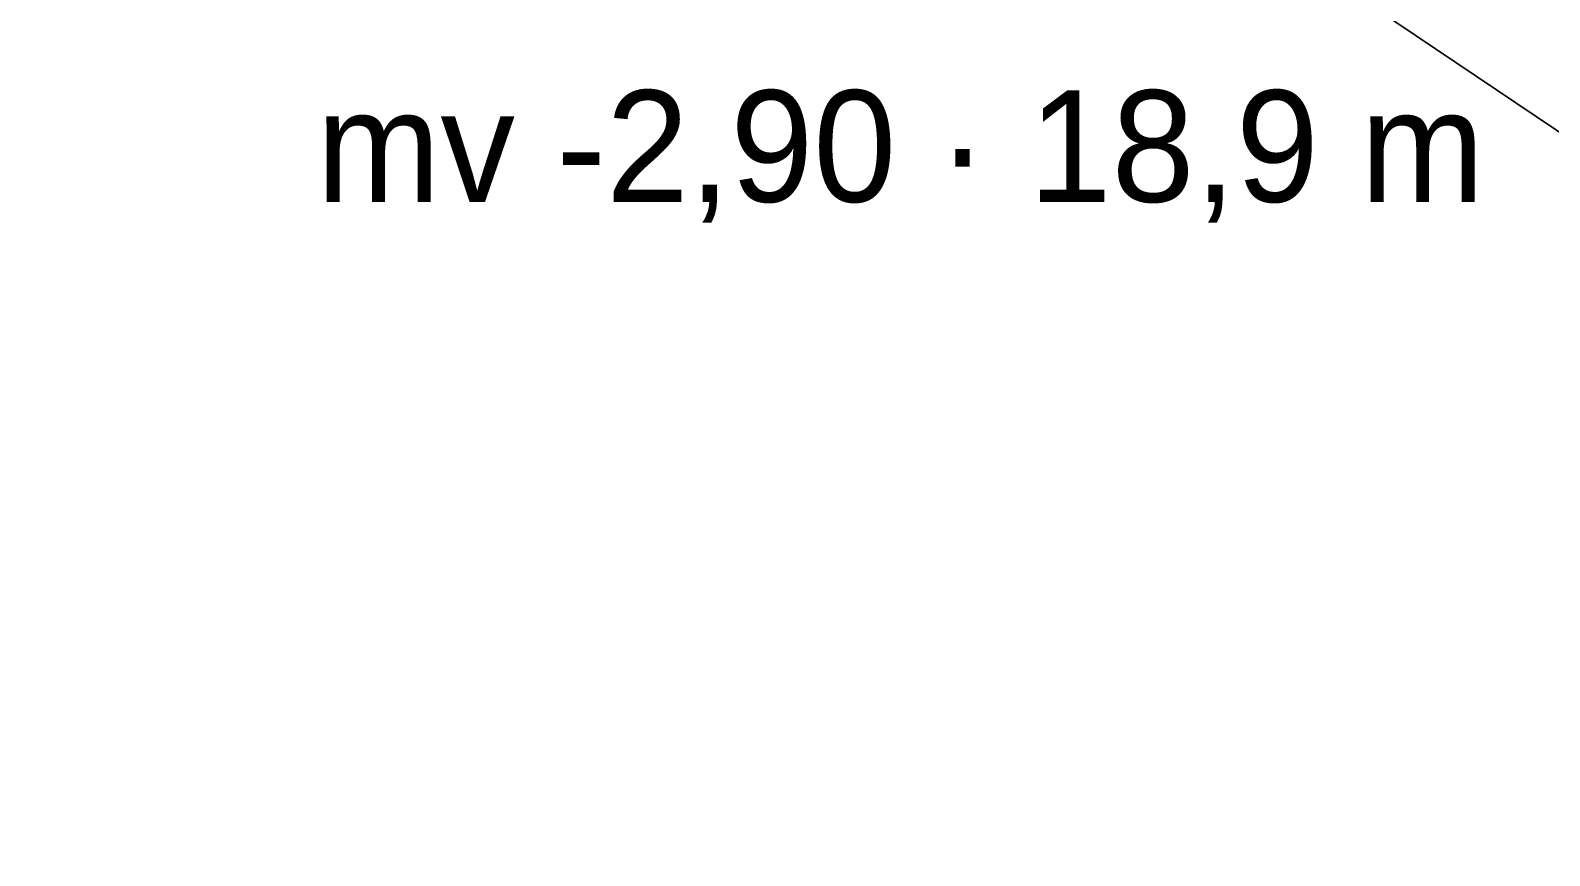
# Model space of a CAD drawing. Header units: metres. Extents: x 0 to 105485, y 0 to 425721.
# Drawn here: x 104666.23 to 104678.49, y 425214.56 to 425221.21 of the extents above; entities that cross this region are included whole.
import ezdxf
from ezdxf.enums import TextEntityAlignment as Align

# ---------------------------------------------------------------- set-up
doc = ezdxf.new("R2010")
doc.units = ezdxf.units.M
doc.header["$MEASUREMENT"] = 0
for name, color, linetype, lineweight in [('B-XX-GK-KADEMUUR-G', 150, 'Continuous', 18), ('B-XX-MO-ONDERZOEK_SONDERING-T', 90, 'Continuous', 18), ('B-XX-OG-WATER_HAVEN-G', 170, 'Continuous', 18)]:
    doc.layers.add(name, color=color, linetype=linetype, lineweight=lineweight)

msp = doc.modelspace()

# ---------------------------------------------------------------- linework, layer by layer
at = {"layer": 'B-XX-GK-KADEMUUR-G', "ltscale": 0.5}
msp.add_lwpolyline([(104656.653, 425237.635), (104645.067, 425225.027), (104633.832, 425212.744), (104630.988, 425209.689), (104630, 425208.595), (104630, 425207.895), (104655.534, 425235.724), (104669.156, 425226.719), (104683.563, 425217.04), (104694.868, 425209.36), (104693.117, 425204.476), (104685.019, 425181.946), (104684.636, 425182.153), (104673.214, 425150), (104682.312, 425150), (104686.323, 425173.241), (104687.603, 425180.661), (104686.578, 425181.02), (104695.148, 425204.934), (104695.964, 425207.146), (104696.101, 425207.506), (104697.258, 425210.559), (104683.724, 425219.219), (104669.77, 425228.608)], close=True, dxfattribs=at)
at = {"layer": 'B-XX-OG-WATER_HAVEN-G', "ltscale": 0.5}
msp.add_lwpolyline([(104630, 425150), (104673.214, 425150), (104684.636, 425182.153), (104685.019, 425181.946), (104693.117, 425204.476), (104694.868, 425209.36), (104683.563, 425217.04), (104669.156, 425226.719), (104655.534, 425235.724), (104630, 425207.895)], close=True, dxfattribs=at)

# ---------------------------------------------------------------- texts
at = {"layer": 'B-XX-MO-ONDERZOEK_SONDERING-T', "color": 10, "lineweight": 18}
msp.add_text('mv -2,90 · 18,9 m', height=0.9, dxfattribs=at).set_placement((104673.25, 425220.28), align=Align.MIDDLE_CENTER)

doc.saveas('drawing.dxf')
